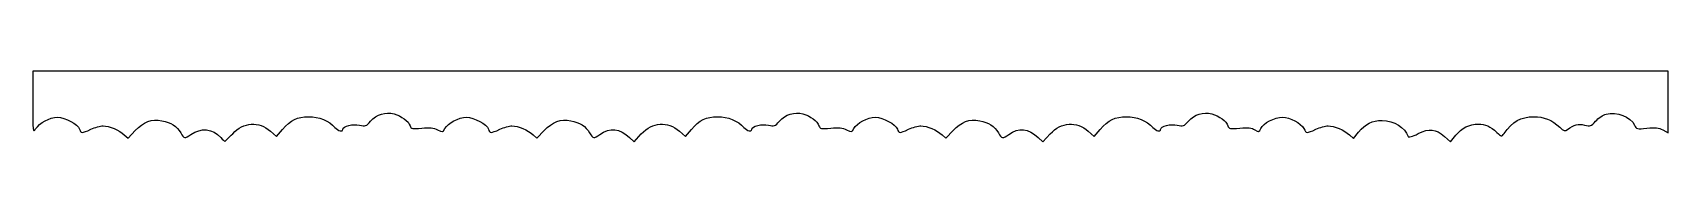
# Model space of a CAD drawing. Header units: centimetres. Extents: x -13 to 12.4, y 3.4 to 4.5.
import ezdxf

# ---------------------------------------------------------------- set-up
doc = ezdxf.new("R2010")
doc.units = ezdxf.units.CM
doc.header["$MEASUREMENT"] = 0
doc.layers.add('Layer 1', color=7, linetype='Continuous')

msp = doc.modelspace()

# ---------------------------------------------------------------- linework, layer by layer
at = {"layer": 'Layer 1'}
msp.add_open_spline([(-10.07247, 3.43325), (-10.1994, 3.5735), (-10.38032, 3.5922), (-10.53623, 3.48118), (-10.53623, 3.48118), (-10.62986, 3.41451), (-10.64416, 3.4169), (-10.69587, 3.50781), (-10.69587, 3.50781), (-10.75225, 3.60692), (-10.85166, 3.67113), (-10.98701, 3.69588), (-10.98701, 3.69588), (-11.14875, 3.72546), (-11.27145, 3.67996), (-11.40002, 3.54272), (-11.40002, 3.54272), (-11.40002, 3.54272), (-11.51293, 3.42219), (-11.51293, 3.42219), (-11.51293, 3.42219), (-11.51293, 3.42219), (-11.57236, 3.47802), (-11.57236, 3.47802), (-11.57236, 3.47802), (-11.6488, 3.54982), (-11.80734, 3.61591), (-11.90141, 3.61516), (-11.90141, 3.61516), (-11.9419, 3.61484), (-12.02692, 3.59103), (-12.09036, 3.56225), (-12.09036, 3.56225), (-12.23354, 3.49728), (-12.24527, 3.49731), (-12.26604, 3.56274), (-12.26604, 3.56274), (-12.29048, 3.63976), (-12.49075, 3.74804), (-12.60874, 3.74804), (-12.60874, 3.74804), (-12.72976, 3.74804), (-12.88883, 3.6634), (-12.94846, 3.56728), (-12.94846, 3.56728), (-12.99021, 3.49998), (-12.99229, 3.51926), (-12.99296, 3.97955), (-12.99296, 3.97955), (-12.99296, 3.97955), (-12.99367, 4.46241), (-12.99367, 4.46241), (-12.99367, 4.46241), (-12.99367, 4.46241), (-0.29367, 4.46241), (-0.29367, 4.46241), (-0.29367, 4.46241), (-0.29367, 4.46241), (12.40633, 4.46241), (12.40633, 4.46241), (12.40633, 4.46241), (12.40633, 4.46241), (12.40633, 3.98548), (12.40633, 3.98548), (12.40633, 3.98548), (12.40633, 3.98548), (12.40633, 3.50855), (12.40633, 3.50855), (12.40633, 3.50855), (12.40633, 3.50855), (12.32216, 3.55208), (12.32216, 3.55208), (12.32216, 3.55208), (12.25781, 3.58536), (12.19964, 3.59168), (12.07518, 3.57893), (12.07518, 3.57893), (11.92051, 3.56308), (11.9109, 3.5655), (11.88275, 3.62729), (11.88275, 3.62729), (11.82336, 3.75763), (11.60356, 3.84257), (11.44148, 3.79782), (11.44148, 3.79782), (11.39246, 3.78428), (11.31863, 3.7348), (11.27742, 3.68786), (11.27742, 3.68786), (11.20777, 3.60854), (11.19552, 3.60424), (11.10386, 3.62688), (11.10386, 3.62688), (11.00569, 3.65113), (10.95027, 3.6365), (10.83964, 3.55715), (10.83964, 3.55715), (10.8017, 3.52993), (10.78227, 3.53588), (10.72058, 3.59362), (10.72058, 3.59362), (10.59761, 3.70871), (10.47413, 3.75876), (10.31612, 3.75756), (10.31612, 3.75756), (10.11624, 3.75604), (9.98781, 3.68338), (9.85499, 3.49668), (9.85499, 3.49668), (9.81783, 3.44445), (9.81638, 3.44466), (9.74262, 3.51329), (9.74262, 3.51329), (9.63847, 3.6102), (9.56759, 3.6422), (9.45712, 3.6422), (9.45712, 3.6422), (9.31898, 3.6422), (9.19921, 3.58338), (9.10525, 3.46939), (9.10525, 3.46939), (9.10525, 3.46939), (9.02281, 3.36938), (9.02281, 3.36938), (9.02281, 3.36938), (9.02281, 3.36938), (8.9306, 3.45034), (8.9306, 3.45034), (8.9306, 3.45034), (8.79216, 3.5719), (8.70168, 3.58174), (8.52364, 3.49464), (8.52364, 3.49464), (8.42847, 3.44808), (8.37083, 3.43234), (8.36454, 3.45121), (8.36454, 3.45121), (8.31832, 3.58989), (8.14373, 3.69776), (7.96324, 3.69916), (7.96324, 3.69916), (7.80664, 3.70037), (7.70163, 3.64838), (7.59662, 3.51763), (7.59662, 3.51763), (7.59662, 3.51763), (7.51604, 3.41731), (7.51604, 3.41731), (7.51604, 3.41731), (7.51604, 3.41731), (7.4539, 3.47558), (7.4539, 3.47558), (7.4539, 3.47558), (7.37496, 3.54959), (7.21732, 3.61592), (7.12213, 3.61516), (7.12213, 3.61516), (7.08164, 3.61484), (6.99662, 3.59103), (6.93318, 3.56225), (6.93318, 3.56225), (6.78862, 3.49665), (6.78669, 3.49676), (6.74605, 3.57268), (6.74605, 3.57268), (6.69985, 3.65901), (6.53202, 3.74804), (6.41548, 3.74804), (6.41548, 3.74804), (6.2918, 3.74804), (6.11552, 3.65845), (6.07825, 3.57665), (6.07825, 3.57665), (6.05083, 3.51649), (6.04612, 3.51538), (5.98566, 3.555), (5.98566, 3.555), (5.93673, 3.58706), (5.88261, 3.59307), (5.75244, 3.58091), (5.75244, 3.58091), (5.60052, 3.56673), (5.58125, 3.57039), (5.56671, 3.61618), (5.56671, 3.61618), (5.54424, 3.68698), (5.43294, 3.76933), (5.31782, 3.80033), (5.31782, 3.80033), (5.18486, 3.83613), (5.04652, 3.79338), (4.95387, 3.68786), (4.95387, 3.68786), (4.88457, 3.60893), (4.87165, 3.60432), (4.78193, 3.62649), (4.78193, 3.62649), (4.68303, 3.65092), (4.52175, 3.60947), (4.52175, 3.55962), (4.52175, 3.55962), (4.52175, 3.51687), (4.45115, 3.53574), (4.40017, 3.5921), (4.40017, 3.5921), (4.30829, 3.6937), (4.14842, 3.75856), (3.99258, 3.75747), (3.99258, 3.75747), (3.81546, 3.75623), (3.71049, 3.70521), (3.58612, 3.55991), (3.58612, 3.55991), (3.58612, 3.55991), (3.49185, 3.44978), (3.49185, 3.44978), (3.49185, 3.44978), (3.49185, 3.44978), (3.39882, 3.53146), (3.39882, 3.53146), (3.39882, 3.53146), (3.21414, 3.69361), (2.98286, 3.6774), (2.80794, 3.49004), (2.80794, 3.49004), (2.80794, 3.49004), (2.69487, 3.36892), (2.69487, 3.36892), (2.69487, 3.36892), (2.69487, 3.36892), (2.62273, 3.43619), (2.62273, 3.43619), (2.62273, 3.43619), (2.46968, 3.5789), (2.32142, 3.59344), (2.16377, 3.48118), (2.16377, 3.48118), (2.07014, 3.41451), (2.05584, 3.4169), (2.00413, 3.50781), (2.00413, 3.50781), (1.94775, 3.60692), (1.84834, 3.67113), (1.71299, 3.69588), (1.71299, 3.69588), (1.55125, 3.72546), (1.42855, 3.67996), (1.29998, 3.54272), (1.29998, 3.54272), (1.29998, 3.54272), (1.18707, 3.42219), (1.18707, 3.42219), (1.18707, 3.42219), (1.18707, 3.42219), (1.12764, 3.47802), (1.12764, 3.47802), (1.12764, 3.47802), (1.0512, 3.54982), (0.89266, 3.61591), (0.79859, 3.61516), (0.79859, 3.61516), (0.7581, 3.61484), (0.67308, 3.59103), (0.60964, 3.56225), (0.60964, 3.56225), (0.46646, 3.49728), (0.45473, 3.49731), (0.43396, 3.56274), (0.43396, 3.56274), (0.40952, 3.63976), (0.20925, 3.74804), (0.09126, 3.74804), (0.09126, 3.74804), (-0.02743, 3.74804), (-0.1958, 3.66006), (-0.24187, 3.57396), (-0.24187, 3.57396), (-0.27354, 3.5148), (-0.27784, 3.51405), (-0.35553, 3.55422), (-0.35553, 3.55422), (-0.41559, 3.58528), (-0.47863, 3.59202), (-0.60167, 3.58053), (-0.60167, 3.58053), (-0.74936, 3.56674), (-0.7688, 3.57056), (-0.78329, 3.61618), (-0.78329, 3.61618), (-0.80576, 3.68698), (-0.91706, 3.76933), (-1.03218, 3.80033), (-1.03218, 3.80033), (-1.16514, 3.83613), (-1.30348, 3.79338), (-1.39613, 3.68786), (-1.39613, 3.68786), (-1.46543, 3.60893), (-1.47835, 3.60432), (-1.56807, 3.62649), (-1.56807, 3.62649), (-1.66697, 3.65092), (-1.82825, 3.60947), (-1.82825, 3.55962), (-1.82825, 3.55962), (-1.82825, 3.51687), (-1.89885, 3.53574), (-1.94983, 3.5921), (-1.94983, 3.5921), (-2.04171, 3.6937), (-2.20158, 3.75856), (-2.35742, 3.75747), (-2.35742, 3.75747), (-2.53454, 3.75623), (-2.63951, 3.70521), (-2.76388, 3.55991), (-2.76388, 3.55991), (-2.76388, 3.55991), (-2.85815, 3.44978), (-2.85815, 3.44978), (-2.85815, 3.44978), (-2.85815, 3.44978), (-2.95118, 3.53146), (-2.95118, 3.53146), (-2.95118, 3.53146), (-3.13586, 3.69361), (-3.36714, 3.6774), (-3.54206, 3.49004), (-3.54206, 3.49004), (-3.54206, 3.49004), (-3.65513, 3.36892), (-3.65513, 3.36892), (-3.65513, 3.36892), (-3.65513, 3.36892), (-3.72727, 3.43619), (-3.72727, 3.43619), (-3.72727, 3.43619), (-3.88032, 3.5789), (-4.02858, 3.59344), (-4.18623, 3.48118), (-4.18623, 3.48118), (-4.27986, 3.41451), (-4.29416, 3.4169), (-4.34587, 3.50781), (-4.34587, 3.50781), (-4.40225, 3.60692), (-4.50166, 3.67113), (-4.63701, 3.69588), (-4.63701, 3.69588), (-4.79875, 3.72546), (-4.92145, 3.67996), (-5.05002, 3.54272), (-5.05002, 3.54272), (-5.05002, 3.54272), (-5.16293, 3.42219), (-5.16293, 3.42219), (-5.16293, 3.42219), (-5.16293, 3.42219), (-5.22236, 3.47802), (-5.22236, 3.47802), (-5.22236, 3.47802), (-5.2988, 3.54982), (-5.45734, 3.61591), (-5.55141, 3.61516), (-5.55141, 3.61516), (-5.5919, 3.61484), (-5.67692, 3.59103), (-5.74036, 3.56225), (-5.74036, 3.56225), (-5.88354, 3.49728), (-5.89527, 3.49731), (-5.91604, 3.56274), (-5.91604, 3.56274), (-5.94048, 3.63976), (-6.14075, 3.74804), (-6.25874, 3.74804), (-6.25874, 3.74804), (-6.37743, 3.74804), (-6.5458, 3.66006), (-6.59187, 3.57396), (-6.59187, 3.57396), (-6.62354, 3.5148), (-6.62784, 3.51405), (-6.70553, 3.55422), (-6.70553, 3.55422), (-6.76559, 3.58528), (-6.82863, 3.59202), (-6.95167, 3.58053), (-6.95167, 3.58053), (-7.09936, 3.56674), (-7.1188, 3.57056), (-7.13329, 3.61618), (-7.13329, 3.61618), (-7.15576, 3.68698), (-7.26706, 3.76933), (-7.38218, 3.80033), (-7.38218, 3.80033), (-7.51514, 3.83613), (-7.65348, 3.79338), (-7.74613, 3.68786), (-7.74613, 3.68786), (-7.81543, 3.60893), (-7.82835, 3.60432), (-7.91807, 3.62649), (-7.91807, 3.62649), (-8.01697, 3.65092), (-8.17825, 3.60947), (-8.17825, 3.55962), (-8.17825, 3.55962), (-8.17825, 3.51687), (-8.24885, 3.53574), (-8.29983, 3.5921), (-8.29983, 3.5921), (-8.39171, 3.6937), (-8.55158, 3.75856), (-8.70742, 3.75747), (-8.70742, 3.75747), (-8.88454, 3.75623), (-8.98951, 3.70521), (-9.11388, 3.55991), (-9.11388, 3.55991), (-9.11388, 3.55991), (-9.20815, 3.44978), (-9.20815, 3.44978), (-9.20815, 3.44978), (-9.20815, 3.44978), (-9.30118, 3.53146), (-9.30118, 3.53146), (-9.30118, 3.53146), (-9.48398, 3.69196), (-9.7173, 3.67723), (-9.88801, 3.49439), (-9.88801, 3.49439), (-9.94797, 3.43017), (-10.00268, 3.37762), (-10.00958, 3.37762), (-10.00958, 3.37762), (-10.01649, 3.37762), (-10.04479, 3.40265), (-10.07247, 3.43325)], degree=3, knots=[0, 0, 0, 0, 0.00900901, 0.00900901, 0.00900901, 0.00900901, 0.01801802, 0.01801802, 0.01801802, 0.01801802, 0.02702703, 0.02702703, 0.02702703, 0.02702703, 0.03603604, 0.03603604, 0.03603604, 0.03603604, 0.04504505, 0.04504505, 0.04504505, 0.04504505, 0.05405405, 0.05405405, 0.05405405, 0.05405405, 0.06306306, 0.06306306, 0.06306306, 0.06306306, 0.07207207, 0.07207207, 0.07207207, 0.07207207, 0.08108108, 0.08108108, 0.08108108, 0.08108108, 0.09009009, 0.09009009, 0.09009009, 0.09009009, 0.0990991, 0.0990991, 0.0990991, 0.0990991, 0.10810811, 0.10810811, 0.10810811, 0.10810811, 0.11711712, 0.11711712, 0.11711712, 0.11711712, 0.12612613, 0.12612613, 0.12612613, 0.12612613, 0.13513514, 0.13513514, 0.13513514, 0.13513514, 0.14414414, 0.14414414, 0.14414414, 0.14414414, 0.15315315, 0.15315315, 0.15315315, 0.15315315, 0.16216216, 0.16216216, 0.16216216, 0.16216216, 0.17117117, 0.17117117, 0.17117117, 0.17117117, 0.18018018, 0.18018018, 0.18018018, 0.18018018, 0.18918919, 0.18918919, 0.18918919, 0.18918919, 0.1981982, 0.1981982, 0.1981982, 0.1981982, 0.20720721, 0.20720721, 0.20720721, 0.20720721, 0.21621622, 0.21621622, 0.21621622, 0.21621622, 0.22522523, 0.22522523, 0.22522523, 0.22522523, 0.23423423, 0.23423423, 0.23423423, 0.23423423, 0.24324324, 0.24324324, 0.24324324, 0.24324324, 0.25225225, 0.25225225, 0.25225225, 0.25225225, 0.26126126, 0.26126126, 0.26126126, 0.26126126, 0.27027027, 0.27027027, 0.27027027, 0.27027027, 0.27927928, 0.27927928, 0.27927928, 0.27927928, 0.28828829, 0.28828829, 0.28828829, 0.28828829, 0.2972973, 0.2972973, 0.2972973, 0.2972973, 0.30630631, 0.30630631, 0.30630631, 0.30630631, 0.31531532, 0.31531532, 0.31531532, 0.31531532, 0.32432432, 0.32432432, 0.32432432, 0.32432432, 0.33333333, 0.33333333, 0.33333333, 0.33333333, 0.34234234, 0.34234234, 0.34234234, 0.34234234, 0.35135135, 0.35135135, 0.35135135, 0.35135135, 0.36036036, 0.36036036, 0.36036036, 0.36036036, 0.36936937, 0.36936937, 0.36936937, 0.36936937, 0.37837838, 0.37837838, 0.37837838, 0.37837838, 0.38738739, 0.38738739, 0.38738739, 0.38738739, 0.3963964, 0.3963964, 0.3963964, 0.3963964, 0.40540541, 0.40540541, 0.40540541, 0.40540541, 0.41441441, 0.41441441, 0.41441441, 0.41441441, 0.42342342, 0.42342342, 0.42342342, 0.42342342, 0.43243243, 0.43243243, 0.43243243, 0.43243243, 0.44144144, 0.44144144, 0.44144144, 0.44144144, 0.45045045, 0.45045045, 0.45045045, 0.45045045, 0.45945946, 0.45945946, 0.45945946, 0.45945946, 0.46846847, 0.46846847, 0.46846847, 0.46846847, 0.47747748, 0.47747748, 0.47747748, 0.47747748, 0.48648649, 0.48648649, 0.48648649, 0.48648649, 0.4954955, 0.4954955, 0.4954955, 0.4954955, 0.5045045, 0.5045045, 0.5045045, 0.5045045, 0.51351351, 0.51351351, 0.51351351, 0.51351351, 0.52252252, 0.52252252, 0.52252252, 0.52252252, 0.53153153, 0.53153153, 0.53153153, 0.53153153, 0.54054054, 0.54054054, 0.54054054, 0.54054054, 0.54954955, 0.54954955, 0.54954955, 0.54954955, 0.55855856, 0.55855856, 0.55855856, 0.55855856, 0.56756757, 0.56756757, 0.56756757, 0.56756757, 0.57657658, 0.57657658, 0.57657658, 0.57657658, 0.58558559, 0.58558559, 0.58558559, 0.58558559, 0.59459459, 0.59459459, 0.59459459, 0.59459459, 0.6036036, 0.6036036, 0.6036036, 0.6036036, 0.61261261, 0.61261261, 0.61261261, 0.61261261, 0.62162162, 0.62162162, 0.62162162, 0.62162162, 0.63063063, 0.63063063, 0.63063063, 0.63063063, 0.63963964, 0.63963964, 0.63963964, 0.63963964, 0.64864865, 0.64864865, 0.64864865, 0.64864865, 0.65765766, 0.65765766, 0.65765766, 0.65765766, 0.66666667, 0.66666667, 0.66666667, 0.66666667, 0.67567568, 0.67567568, 0.67567568, 0.67567568, 0.68468468, 0.68468468, 0.68468468, 0.68468468, 0.69369369, 0.69369369, 0.69369369, 0.69369369, 0.7027027, 0.7027027, 0.7027027, 0.7027027, 0.71171171, 0.71171171, 0.71171171, 0.71171171, 0.72072072, 0.72072072, 0.72072072, 0.72072072, 0.72972973, 0.72972973, 0.72972973, 0.72972973, 0.73873874, 0.73873874, 0.73873874, 0.73873874, 0.74774775, 0.74774775, 0.74774775, 0.74774775, 0.75675676, 0.75675676, 0.75675676, 0.75675676, 0.76576577, 0.76576577, 0.76576577, 0.76576577, 0.77477477, 0.77477477, 0.77477477, 0.77477477, 0.78378378, 0.78378378, 0.78378378, 0.78378378, 0.79279279, 0.79279279, 0.79279279, 0.79279279, 0.8018018, 0.8018018, 0.8018018, 0.8018018, 0.81081081, 0.81081081, 0.81081081, 0.81081081, 0.81981982, 0.81981982, 0.81981982, 0.81981982, 0.82882883, 0.82882883, 0.82882883, 0.82882883, 0.83783784, 0.83783784, 0.83783784, 0.83783784, 0.84684685, 0.84684685, 0.84684685, 0.84684685, 0.85585586, 0.85585586, 0.85585586, 0.85585586, 0.86486486, 0.86486486, 0.86486486, 0.86486486, 0.87387387, 0.87387387, 0.87387387, 0.87387387, 0.88288288, 0.88288288, 0.88288288, 0.88288288, 0.89189189, 0.89189189, 0.89189189, 0.89189189, 0.9009009, 0.9009009, 0.9009009, 0.9009009, 0.90990991, 0.90990991, 0.90990991, 0.90990991, 0.91891892, 0.91891892, 0.91891892, 0.91891892, 0.92792793, 0.92792793, 0.92792793, 0.92792793, 0.93693694, 0.93693694, 0.93693694, 0.93693694, 0.94594595, 0.94594595, 0.94594595, 0.94594595, 0.95495495, 0.95495495, 0.95495495, 0.95495495, 0.96396396, 0.96396396, 0.96396396, 0.96396396, 0.97297297, 0.97297297, 0.97297297, 0.97297297, 0.98198198, 0.98198198, 0.98198198, 0.98198198, 1, 1, 1, 1], dxfattribs=at)

doc.saveas('drawing.dxf')
